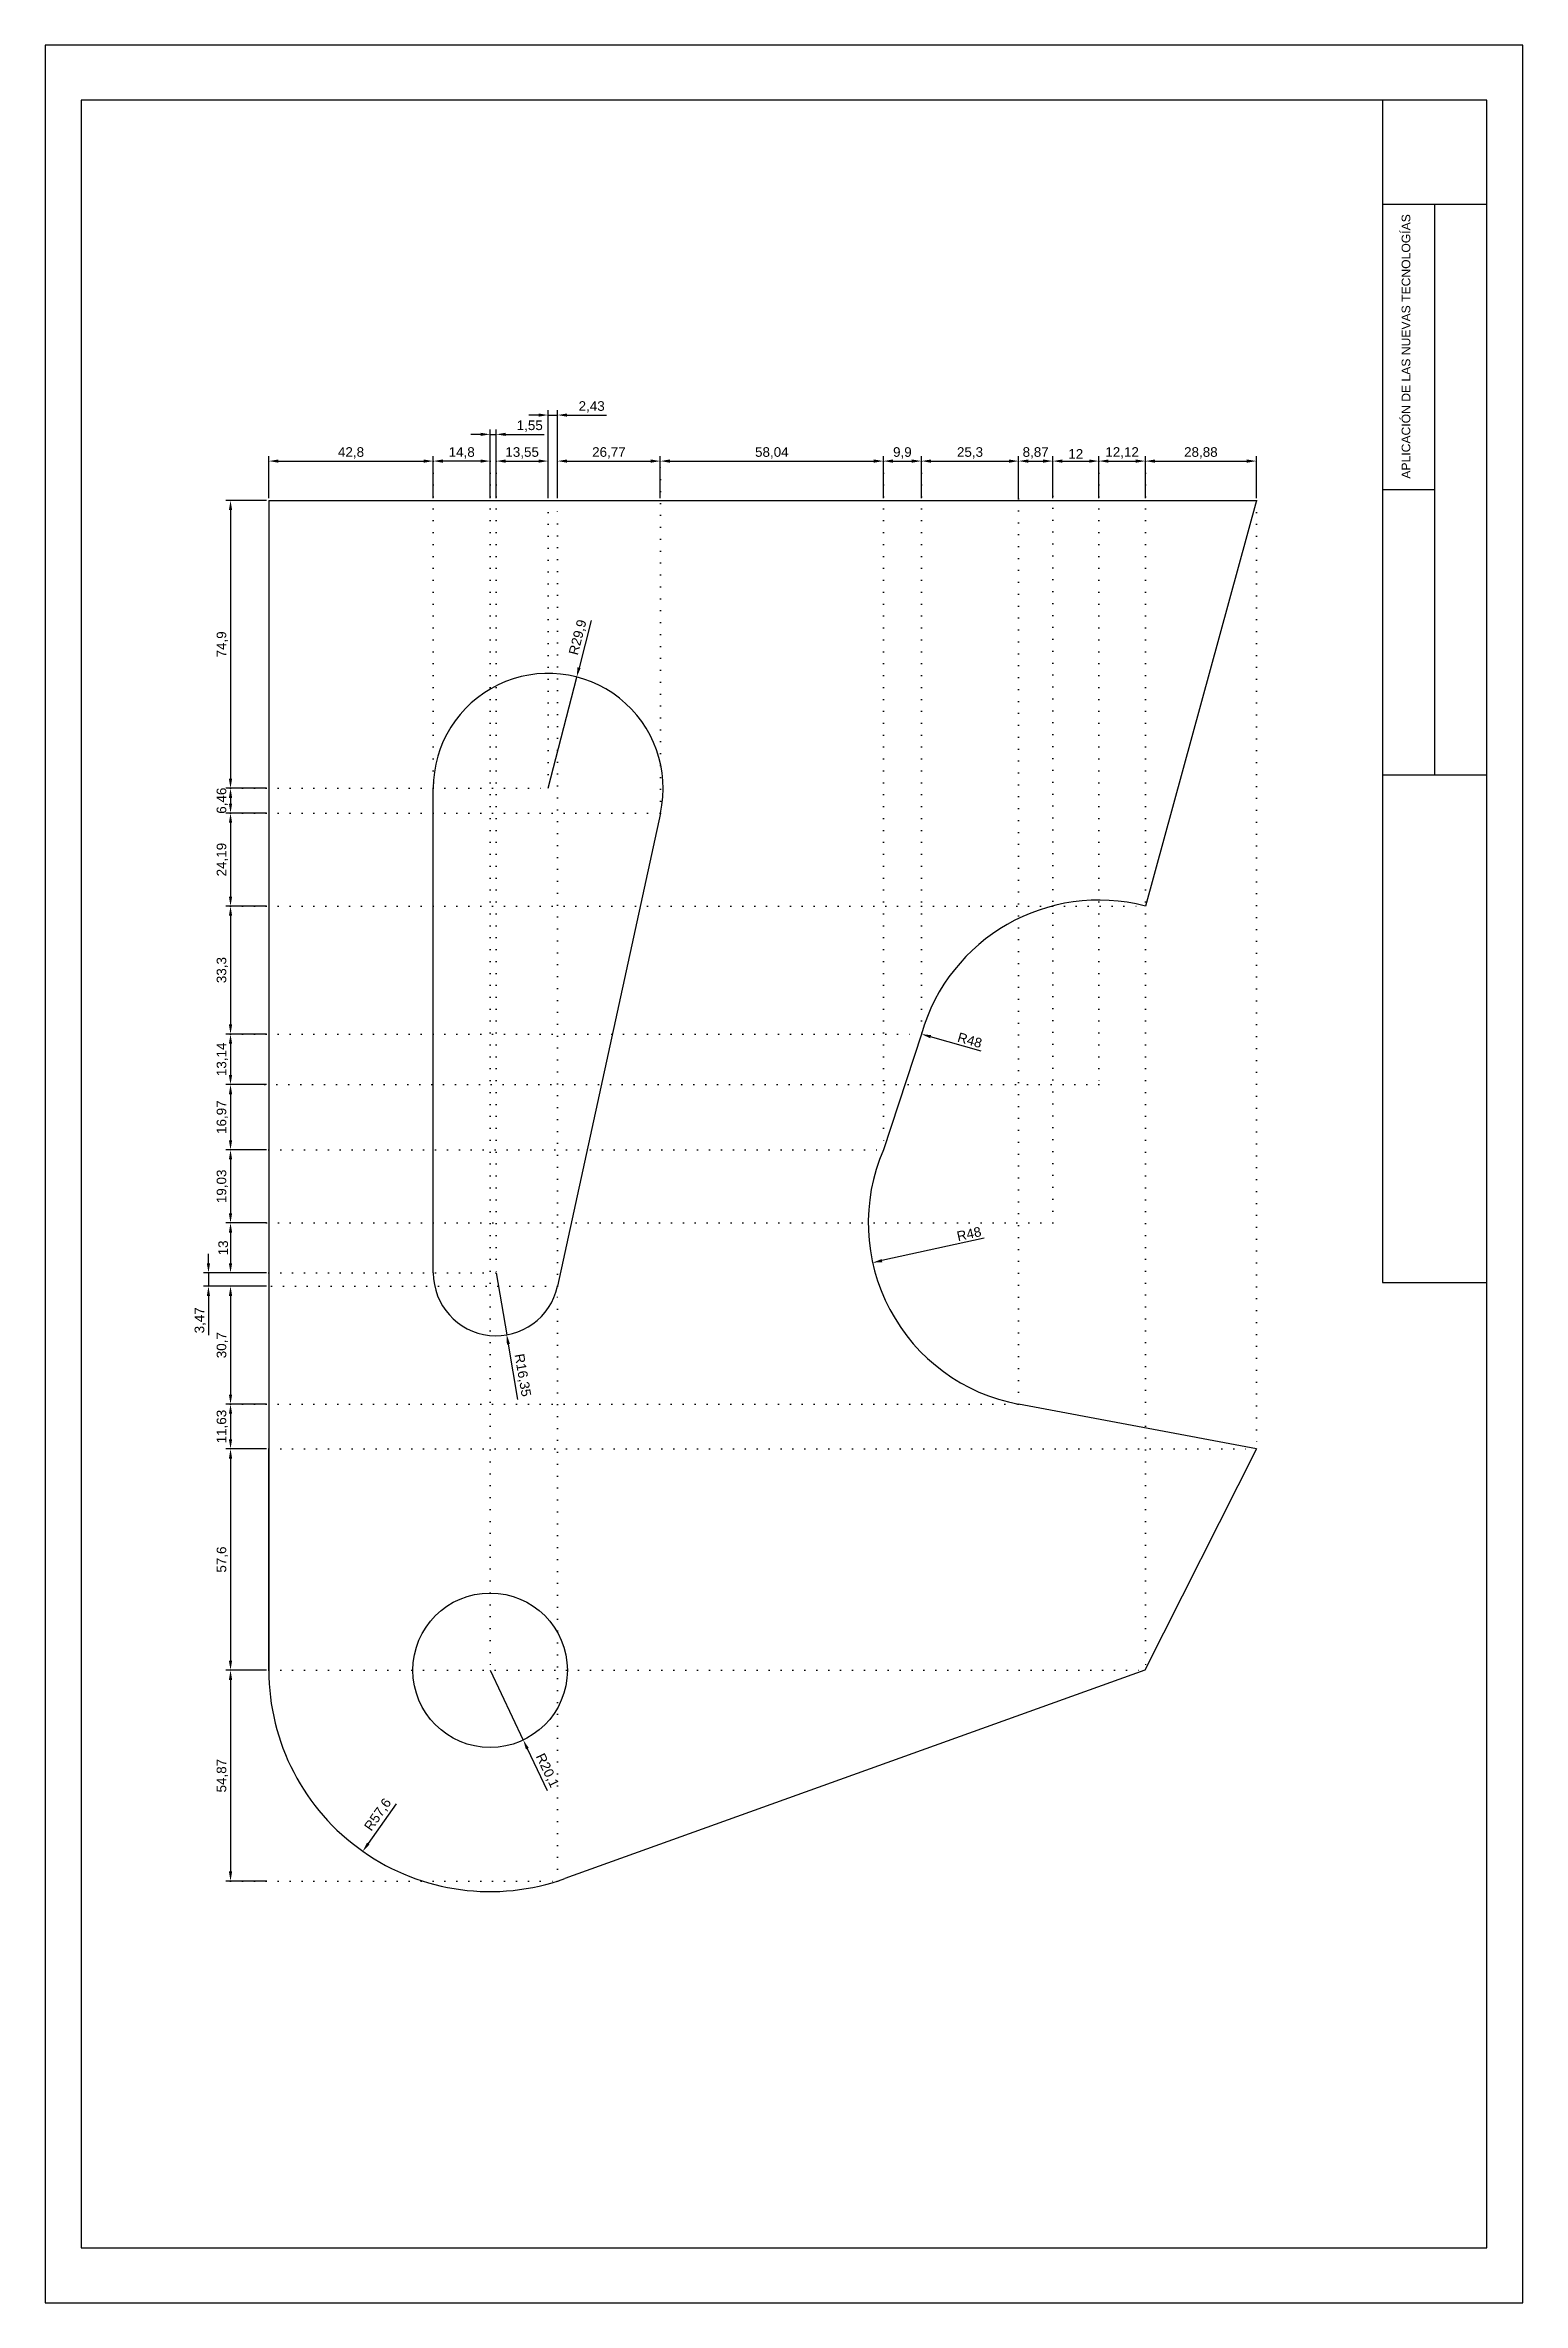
# Model space of a CAD drawing. Header units: millimetres. Extents: x -58 to 326, y -107 to 480.
import ezdxf

# ---------------------------------------------------------------- set-up
doc = ezdxf.new("R2010")
doc.units = ezdxf.units.MM
doc.linetypes.add('ACAD_ISO07W100', pattern=[3, 0, -3])
doc.layers.add('CotasInc', color=7, linetype='Continuous')
doc.styles.get("Standard").update_dxf_attribs({"font": 'arial.ttf'})
doc.dimstyles.new('ISO-25', dxfattribs={"dimtxt": 2.5, "dimasz": 2.5, "dimexe": 1.25, "dimexo": 0.625, "dimtad": 1, "dimtxsty": 'Standard', "dimcen": 2.5, "dimadec": 0, "dimazin": 0, "dimtfac": 1, "dimtmove": 0, "dimatfit": 3, "dimfxl": 1, "dimarcsym": 0})

# ---------------------------------------------------------------- blocks, each defined once
blk = doc.blocks.new('*D1')
at = {"color": 0, "lineweight": -2, "transparency": 16777216}
blk.add_line((185.38, 218.72), (172.24, 222.46), dxfattribs=at)
at = {"color": 0, "transparency": 16777216}
blk.add_solid([(172.35, 222.86), (172.13, 222.06), (169.83, 223.14)], dxfattribs=at)
at = {"layer": 'Defpoints', "color": 0, "transparency": 16777216}
for p in [(169.83, 223.14), (216, 210)]:
    blk.add_point(p, dxfattribs=at)
at = {"color": 0, "transparency": 16777216, "insert": (182.43, 221.54), "char_height": 2.5, "attachment_point": 5, "rotation": 344.10759}
blk.add_mtext('R48', dxfattribs=at)
blk = doc.blocks.new('*D2')
at = {"color": 0, "lineweight": -2, "transparency": 16777216}
blk.add_line((186.17, 170.06), (159.57, 164.19), dxfattribs=at)
at = {"color": 0, "transparency": 16777216}
blk.add_solid([(159.48, 164.6), (159.66, 163.79), (157.13, 163.66)], dxfattribs=at)
at = {"layer": 'Defpoints', "color": 0, "transparency": 16777216}
for p in [(204, 174), (157.13, 163.66)]:
    blk.add_point(p, dxfattribs=at)
at = {"color": 0, "transparency": 16777216, "insert": (182.23, 171.14), "char_height": 2.5, "attachment_point": 5, "rotation": 12.44573}
blk.add_mtext('R48', dxfattribs=at)
blk = doc.blocks.new('*D4')
at = {"color": 0, "lineweight": -2, "transparency": 16777216}
for p, q in [((59.15, 161), (61.93, 144.89)), ((64.85, 128.04), (62.36, 142.43))]:
    blk.add_line(p, q, dxfattribs=at)
at = {"color": 0, "transparency": 16777216}
blk.add_solid([(62.77, 142.5), (61.95, 142.35), (61.93, 144.89)], dxfattribs=at)
at = {"layer": 'Defpoints', "color": 0, "transparency": 16777216}
for p in [(59.15, 161), (61.93, 144.89)]:
    blk.add_point(p, dxfattribs=at)
at = {"color": 0, "transparency": 16777216, "insert": (65.91, 134.36), "char_height": 2.5, "attachment_point": 5, "rotation": 279.80404}
blk.add_mtext('R16,35', dxfattribs=at)
blk = doc.blocks.new('*D5')
at = {"color": 0, "lineweight": -2, "transparency": 16777216}
blk.add_line((33.17, 22.87), (25.9, 12.53), dxfattribs=at)
at = {"color": 0, "transparency": 16777216}
blk.add_solid([(25.56, 12.77), (26.24, 12.29), (24.46, 10.49)], dxfattribs=at)
at = {"layer": 'Defpoints', "color": 0, "transparency": 16777216}
for p in [(57.6, 57.6), (24.46, 10.49)]:
    blk.add_point(p, dxfattribs=at)
at = {"color": 0, "transparency": 16777216, "insert": (28.51, 19.95), "char_height": 2.5, "attachment_point": 5, "rotation": 54.87839}
blk.add_mtext('R57,6', dxfattribs=at)
blk = doc.blocks.new('*D7')
at = {"layer": 'CotasInc', "color": 0, "lineweight": -2, "transparency": 16777216}
for p, q in [((0, 362.62), (0, 373.5)), ((2.5, 372.25), (40.3, 372.25)), ((42.8, 362.62), (42.8, 373.5))]:
    blk.add_line(p, q, dxfattribs=at)
at = {"layer": 'CotasInc', "color": 0, "transparency": 16777216}
for points in [[(2.5, 372.67), (2.5, 371.83), (0, 372.25)], [(40.3, 372.67), (40.3, 371.83), (42.8, 372.25)]]:
    blk.add_solid(points, dxfattribs=at)
at = {"layer": 'Defpoints', "color": 0, "transparency": 16777216}
for p in [(42.8, 372.25), (0, 362), (42.8, 362)]:
    blk.add_point(p, dxfattribs=at)
at = {"layer": 'CotasInc', "color": 0, "transparency": 16777216, "insert": (21.4, 374.38), "char_height": 2.5, "attachment_point": 5}
blk.add_mtext('42,8', dxfattribs=at)
blk = doc.blocks.new('*D9')
at = {"layer": 'CotasInc', "color": 0, "lineweight": -2, "transparency": 16777216}
for p, q in [((59.15, 362.62), (59.15, 373.5)), ((61.65, 372.25), (70.2, 372.25)), ((72.7, 362.62), (72.7, 373.5))]:
    blk.add_line(p, q, dxfattribs=at)
at = {"layer": 'CotasInc', "color": 0, "transparency": 16777216}
for points in [[(61.65, 372.67), (61.65, 371.83), (59.15, 372.25)], [(70.2, 372.67), (70.2, 371.83), (72.7, 372.25)]]:
    blk.add_solid(points, dxfattribs=at)
at = {"layer": 'Defpoints', "color": 0, "transparency": 16777216}
for p in [(72.7, 372.25), (59.15, 362), (72.7, 362)]:
    blk.add_point(p, dxfattribs=at)
at = {"layer": 'CotasInc', "color": 0, "transparency": 16777216, "insert": (65.93, 374.38), "char_height": 2.5, "attachment_point": 5}
blk.add_mtext('13,55', dxfattribs=at)
blk = doc.blocks.new('*D11')
at = {"layer": 'CotasInc', "color": 0, "lineweight": -2, "transparency": 16777216}
for p, q in [((101.89, 362.62), (101.89, 373.5)), ((104.39, 372.25), (157.43, 372.25)), ((159.93, 362.62), (159.93, 373.5))]:
    blk.add_line(p, q, dxfattribs=at)
at = {"layer": 'CotasInc', "color": 0, "transparency": 16777216}
for points in [[(104.39, 372.67), (104.39, 371.83), (101.89, 372.25)], [(157.43, 372.67), (157.43, 371.83), (159.93, 372.25)]]:
    blk.add_solid(points, dxfattribs=at)
at = {"layer": 'Defpoints', "color": 0, "transparency": 16777216}
for p in [(159.93, 372.25), (101.89, 362), (159.93, 362)]:
    blk.add_point(p, dxfattribs=at)
at = {"layer": 'CotasInc', "color": 0, "transparency": 16777216, "insert": (130.91, 374.38), "char_height": 2.5, "attachment_point": 5}
blk.add_mtext('58,04', dxfattribs=at)
blk = doc.blocks.new('*D12')
at = {"layer": 'CotasInc', "color": 0, "lineweight": -2, "transparency": 16777216}
for p, q in [((159.93, 362.62), (159.93, 373.5)), ((162.43, 372.25), (167.33, 372.25)), ((169.83, 362.62), (169.83, 373.5))]:
    blk.add_line(p, q, dxfattribs=at)
at = {"layer": 'CotasInc', "color": 0, "transparency": 16777216}
for points in [[(162.43, 372.67), (162.43, 371.83), (159.93, 372.25)], [(167.33, 372.67), (167.33, 371.83), (169.83, 372.25)]]:
    blk.add_solid(points, dxfattribs=at)
at = {"layer": 'Defpoints', "color": 0, "transparency": 16777216}
for p in [(169.83, 372.25), (159.93, 362), (169.83, 362)]:
    blk.add_point(p, dxfattribs=at)
at = {"layer": 'CotasInc', "color": 0, "transparency": 16777216, "insert": (164.88, 374.38), "char_height": 2.5, "attachment_point": 5}
blk.add_mtext('9,9', dxfattribs=at)
blk = doc.blocks.new('*D14')
at = {"layer": 'CotasInc', "color": 0, "lineweight": -2, "transparency": 16777216}
for p, q in [((216, 362.62), (216, 373.5)), ((218.5, 372.25), (225.62, 372.25)), ((228.12, 362.62), (228.12, 373.5))]:
    blk.add_line(p, q, dxfattribs=at)
at = {"layer": 'CotasInc', "color": 0, "transparency": 16777216}
for points in [[(218.5, 372.67), (218.5, 371.83), (216, 372.25)], [(225.62, 372.67), (225.62, 371.83), (228.12, 372.25)]]:
    blk.add_solid(points, dxfattribs=at)
at = {"layer": 'Defpoints', "color": 0, "transparency": 16777216}
for p in [(228.12, 372.25), (216, 362), (228.12, 362)]:
    blk.add_point(p, dxfattribs=at)
at = {"layer": 'CotasInc', "color": 0, "transparency": 16777216, "insert": (222.06, 374.38), "char_height": 2.5, "attachment_point": 5}
blk.add_mtext('12,12', dxfattribs=at)
blk = doc.blocks.new('*D15')
at = {"layer": 'CotasInc', "color": 0, "lineweight": -2, "transparency": 16777216}
for p, q in [((228.12, 362.62), (228.12, 373.5)), ((230.62, 372.25), (254.5, 372.25)), ((257, 362.62), (257, 373.5))]:
    blk.add_line(p, q, dxfattribs=at)
at = {"layer": 'CotasInc', "color": 0, "transparency": 16777216}
for points in [[(230.62, 372.67), (230.62, 371.83), (228.12, 372.25)], [(254.5, 372.67), (254.5, 371.83), (257, 372.25)]]:
    blk.add_solid(points, dxfattribs=at)
at = {"layer": 'Defpoints', "color": 0, "transparency": 16777216}
for p in [(257, 372.25), (228.12, 362), (257, 362)]:
    blk.add_point(p, dxfattribs=at)
at = {"layer": 'CotasInc', "color": 0, "transparency": 16777216, "insert": (242.56, 374.38), "char_height": 2.5, "attachment_point": 5}
blk.add_mtext('28,88', dxfattribs=at)
blk = doc.blocks.new('*D20')
at = {"layer": 'CotasInc', "color": 0, "lineweight": -2, "transparency": 16777216}
for p, q in [((-0.63, 362), (-11.21, 362)), ((-9.96, 359.5), (-9.96, 289.6)), ((-0.63, 287.1), (-11.21, 287.1))]:
    blk.add_line(p, q, dxfattribs=at)
at = {"layer": 'CotasInc', "color": 0, "transparency": 16777216}
for points in [[(-10.38, 359.5), (-9.54, 359.5), (-9.96, 362)], [(-10.38, 289.6), (-9.54, 289.6), (-9.96, 287.1)]]:
    blk.add_solid(points, dxfattribs=at)
at = {"layer": 'Defpoints', "color": 0, "transparency": 16777216}
for p in [(0, 362), (-9.96, 287.1), (0, 287.1)]:
    blk.add_point(p, dxfattribs=at)
at = {"layer": 'CotasInc', "color": 0, "transparency": 16777216, "insert": (-12.09, 324.55), "char_height": 2.5, "attachment_point": 5, "rotation": 90}
blk.add_mtext('74,9', dxfattribs=at)
blk = doc.blocks.new('*D21')
at = {"layer": 'CotasInc', "color": 0, "lineweight": -2, "transparency": 16777216}
for p, q in [((-0.63, 287.1), (-11.21, 287.1)), ((-9.96, 284.6), (-9.96, 283.14)), ((-0.63, 280.64), (-11.21, 280.64))]:
    blk.add_line(p, q, dxfattribs=at)
at = {"layer": 'CotasInc', "color": 0, "transparency": 16777216}
for points in [[(-10.38, 284.6), (-9.54, 284.6), (-9.96, 287.1)], [(-10.38, 283.14), (-9.54, 283.14), (-9.96, 280.64)]]:
    blk.add_solid(points, dxfattribs=at)
at = {"layer": 'Defpoints', "color": 0, "transparency": 16777216}
for p in [(0, 287.1), (-9.96, 280.64), (0, 280.64)]:
    blk.add_point(p, dxfattribs=at)
at = {"layer": 'CotasInc', "color": 0, "transparency": 16777216, "insert": (-12.09, 283.87), "char_height": 2.5, "attachment_point": 5, "rotation": 90}
blk.add_mtext('6,46', dxfattribs=at)
blk = doc.blocks.new('*D22')
at = {"layer": 'CotasInc', "color": 0, "lineweight": -2, "transparency": 16777216}
for p, q in [((-0.63, 280.64), (-11.21, 280.64)), ((-9.96, 278.14), (-9.96, 258.94)), ((-0.63, 256.44), (-11.21, 256.44))]:
    blk.add_line(p, q, dxfattribs=at)
at = {"layer": 'CotasInc', "color": 0, "transparency": 16777216}
for points in [[(-10.38, 278.14), (-9.54, 278.14), (-9.96, 280.64)], [(-10.38, 258.94), (-9.54, 258.94), (-9.96, 256.44)]]:
    blk.add_solid(points, dxfattribs=at)
at = {"layer": 'Defpoints', "color": 0, "transparency": 16777216}
for p in [(0, 280.64), (-9.96, 256.44), (0, 256.44)]:
    blk.add_point(p, dxfattribs=at)
at = {"layer": 'CotasInc', "color": 0, "transparency": 16777216, "insert": (-12.09, 268.54), "char_height": 2.5, "attachment_point": 5, "rotation": 90}
blk.add_mtext('24,19', dxfattribs=at)
blk = doc.blocks.new('*D23')
at = {"layer": 'CotasInc', "color": 0, "lineweight": -2, "transparency": 16777216}
for p, q in [((-0.63, 256.44), (-11.21, 256.44)), ((-9.96, 253.94), (-9.96, 225.64)), ((-0.63, 223.14), (-11.21, 223.14))]:
    blk.add_line(p, q, dxfattribs=at)
at = {"layer": 'CotasInc', "color": 0, "transparency": 16777216}
for points in [[(-10.38, 253.94), (-9.54, 253.94), (-9.96, 256.44)], [(-10.38, 225.64), (-9.54, 225.64), (-9.96, 223.14)]]:
    blk.add_solid(points, dxfattribs=at)
at = {"layer": 'Defpoints', "color": 0, "transparency": 16777216}
for p in [(0, 256.44), (-9.96, 223.14), (0, 223.14)]:
    blk.add_point(p, dxfattribs=at)
at = {"layer": 'CotasInc', "color": 0, "transparency": 16777216, "insert": (-12.09, 239.79), "char_height": 2.5, "attachment_point": 5, "rotation": 90}
blk.add_mtext('33,3', dxfattribs=at)
blk = doc.blocks.new('*D27')
at = {"layer": 'CotasInc', "color": 0, "lineweight": -2, "transparency": 16777216}
for p, q in [((-0.63, 126.83), (-11.21, 126.83)), ((-9.96, 124.33), (-9.96, 117.7)), ((-0.63, 115.2), (-11.21, 115.2))]:
    blk.add_line(p, q, dxfattribs=at)
at = {"layer": 'CotasInc', "color": 0, "transparency": 16777216}
for points in [[(-10.38, 124.33), (-9.54, 124.33), (-9.96, 126.83)], [(-10.38, 117.7), (-9.54, 117.7), (-9.96, 115.2)]]:
    blk.add_solid(points, dxfattribs=at)
at = {"layer": 'Defpoints', "color": 0, "transparency": 16777216}
for p in [(0, 126.83), (-9.96, 115.2), (0, 115.2)]:
    blk.add_point(p, dxfattribs=at)
at = {"layer": 'CotasInc', "color": 0, "transparency": 16777216, "insert": (-12.09, 121.01), "char_height": 2.5, "attachment_point": 5, "rotation": 90}
blk.add_mtext('11,63', dxfattribs=at)
blk = doc.blocks.new('*D28')
at = {"layer": 'CotasInc', "color": 0, "lineweight": -2, "transparency": 16777216}
for p, q in [((-0.63, 115.2), (-11.21, 115.2)), ((-9.96, 112.7), (-9.96, 60.1)), ((-0.63, 57.6), (-11.21, 57.6))]:
    blk.add_line(p, q, dxfattribs=at)
at = {"layer": 'CotasInc', "color": 0, "transparency": 16777216}
for points in [[(-10.38, 112.7), (-9.54, 112.7), (-9.96, 115.2)], [(-10.38, 60.1), (-9.54, 60.1), (-9.96, 57.6)]]:
    blk.add_solid(points, dxfattribs=at)
at = {"layer": 'Defpoints', "color": 0, "transparency": 16777216}
for p in [(0, 115.2), (-9.96, 57.6), (0, 57.6)]:
    blk.add_point(p, dxfattribs=at)
at = {"layer": 'CotasInc', "color": 0, "transparency": 16777216, "insert": (-12.09, 86.4), "char_height": 2.5, "attachment_point": 5, "rotation": 90}
blk.add_mtext('57,6', dxfattribs=at)
blk = doc.blocks.new('*D59')
at = {"color": 0, "lineweight": -2, "transparency": 16777216}
for p, q in [((83.89, 330.73), (80.75, 318.48)), ((72.7, 287.1), (80.13, 316.06))]:
    blk.add_line(p, q, dxfattribs=at)
at = {"color": 0, "transparency": 16777216}
blk.add_solid([(80.34, 318.59), (81.15, 318.38), (80.13, 316.06)], dxfattribs=at)
at = {"layer": 'Defpoints', "color": 0, "transparency": 16777216}
for p in [(80.13, 316.06), (72.7, 287.1)]:
    blk.add_point(p, dxfattribs=at)
at = {"color": 0, "transparency": 16777216, "insert": (80.57, 326.35), "char_height": 2.5, "attachment_point": 5, "rotation": 75.62048}
blk.add_mtext('R29,9', dxfattribs=at)
blk = doc.blocks.new('*D60')
at = {"color": 0, "lineweight": -2, "transparency": 16777216}
for p, q in [((57.6, 57.6), (66.22, 39.44)), ((72.5, 26.2), (67.29, 37.18))]:
    blk.add_line(p, q, dxfattribs=at)
at = {"color": 0, "transparency": 16777216}
blk.add_solid([(67.66, 37.36), (66.91, 37), (66.22, 39.44)], dxfattribs=at)
at = {"layer": 'Defpoints', "color": 0, "transparency": 16777216}
for p in [(57.6, 57.6), (66.22, 39.44)]:
    blk.add_point(p, dxfattribs=at)
at = {"color": 0, "transparency": 16777216, "insert": (72.35, 31.47), "char_height": 2.5, "attachment_point": 5, "rotation": 295.38133}
blk.add_mtext('R20,1', dxfattribs=at)
blk = doc.blocks.new('*D61')
at = {"layer": 'CotasInc', "color": 0, "lineweight": -2, "transparency": 16777216}
for p, q in [((42.8, 372.87), (42.8, 373.5)), ((55.1, 372.25), (45.3, 372.25)), ((57.6, 362.62), (57.6, 373.5))]:
    blk.add_line(p, q, dxfattribs=at)
at = {"layer": 'CotasInc', "color": 0, "transparency": 16777216}
for points in [[(45.3, 372.67), (45.3, 371.83), (42.8, 372.25)], [(55.1, 372.67), (55.1, 371.83), (57.6, 372.25)]]:
    blk.add_solid(points, dxfattribs=at)
at = {"layer": 'Defpoints', "color": 0, "transparency": 16777216}
for p in [(42.8, 372.25), (42.8, 372.25), (57.6, 362)]:
    blk.add_point(p, dxfattribs=at)
at = {"layer": 'CotasInc', "color": 0, "transparency": 16777216, "insert": (50.2, 374.38), "char_height": 2.5, "attachment_point": 5}
blk.add_mtext('14,8', dxfattribs=at)
blk = doc.blocks.new('*D62')
at = {"layer": 'CotasInc', "color": 0, "lineweight": -2, "transparency": 16777216}
for p, q in [((55.1, 379.2), (52.6, 379.2)), ((57.6, 372.87), (57.6, 380.45)), ((57.6, 379.2), (59.15, 379.2)), ((59.15, 372.87), (59.15, 380.45)), ((61.65, 379.2), (71.68, 379.2))]:
    blk.add_line(p, q, dxfattribs=at)
at = {"layer": 'CotasInc', "color": 0, "transparency": 16777216}
for points in [[(55.1, 379.62), (55.1, 378.79), (57.6, 379.2)], [(61.65, 379.62), (61.65, 378.79), (59.15, 379.2)]]:
    blk.add_solid(points, dxfattribs=at)
at = {"layer": 'Defpoints', "color": 0, "transparency": 16777216}
for p in [(59.15, 379.2), (57.6, 372.25), (59.15, 372.25)]:
    blk.add_point(p, dxfattribs=at)
at = {"layer": 'CotasInc', "color": 0, "transparency": 16777216, "insert": (67.91, 381.33), "char_height": 2.5, "attachment_point": 5}
blk.add_mtext('1,55', dxfattribs=at)
blk = doc.blocks.new('*D63')
at = {"layer": 'CotasInc', "color": 0, "lineweight": -2, "transparency": 16777216}
for p, q in [((70.2, 384.23), (67.7, 384.23)), ((72.7, 372.87), (72.7, 385.48)), ((72.7, 384.23), (75.13, 384.23)), ((75.13, 362.62), (75.13, 385.48)), ((77.63, 384.23), (87.91, 384.23))]:
    blk.add_line(p, q, dxfattribs=at)
at = {"layer": 'CotasInc', "color": 0, "transparency": 16777216}
for points in [[(70.2, 384.64), (70.2, 383.81), (72.7, 384.23)], [(77.63, 384.64), (77.63, 383.81), (75.13, 384.23)]]:
    blk.add_solid(points, dxfattribs=at)
at = {"layer": 'Defpoints', "color": 0, "transparency": 16777216}
for p in [(75.13, 384.23), (72.7, 372.25), (75.13, 362)]:
    blk.add_point(p, dxfattribs=at)
at = {"layer": 'CotasInc', "color": 0, "transparency": 16777216, "insert": (84.02, 386.35), "char_height": 2.5, "attachment_point": 5}
blk.add_mtext('2,43', dxfattribs=at)
blk = doc.blocks.new('*D64')
at = {"layer": 'CotasInc', "color": 0, "lineweight": -2, "transparency": 16777216}
for p, q in [((75.13, 362.62), (75.13, 373.5)), ((77.63, 372.25), (99.39, 372.25)), ((101.89, 372.87), (101.89, 373.5))]:
    blk.add_line(p, q, dxfattribs=at)
at = {"layer": 'CotasInc', "color": 0, "transparency": 16777216}
for points in [[(77.63, 372.67), (77.63, 371.83), (75.13, 372.25)], [(99.39, 372.67), (99.39, 371.83), (101.89, 372.25)]]:
    blk.add_solid(points, dxfattribs=at)
at = {"layer": 'Defpoints', "color": 0, "transparency": 16777216}
for p in [(101.89, 372.25), (101.89, 372.25), (75.13, 362)]:
    blk.add_point(p, dxfattribs=at)
at = {"layer": 'CotasInc', "color": 0, "transparency": 16777216, "insert": (88.51, 374.38), "char_height": 2.5, "attachment_point": 5}
blk.add_mtext('26,77', dxfattribs=at)
blk = doc.blocks.new('*D65')
at = {"layer": 'CotasInc', "color": 0, "lineweight": -2, "transparency": 16777216}
for p, q in [((-0.63, 57.6), (-11.21, 57.6)), ((-9.96, 55.1), (-9.96, 5.23)), ((-0.55, 2.73), (-11.21, 2.73))]:
    blk.add_line(p, q, dxfattribs=at)
at = {"layer": 'CotasInc', "color": 0, "transparency": 16777216}
for points in [[(-10.38, 55.1), (-9.54, 55.1), (-9.96, 57.6)], [(-10.38, 5.23), (-9.54, 5.23), (-9.96, 2.73)]]:
    blk.add_solid(points, dxfattribs=at)
at = {"layer": 'Defpoints', "color": 0, "transparency": 16777216}
for p in [(0, 57.6), (-9.96, 2.73), (0.08, 2.73)]:
    blk.add_point(p, dxfattribs=at)
at = {"layer": 'CotasInc', "color": 0, "transparency": 16777216, "insert": (-12.09, 30.17), "char_height": 2.5, "attachment_point": 5, "rotation": 90}
blk.add_mtext('54,87', dxfattribs=at)
blk = doc.blocks.new('*D66')
at = {"layer": 'CotasInc', "color": 0, "lineweight": -2, "transparency": 16777216}
for p, q in [((169.83, 372.87), (169.83, 373.5)), ((172.33, 372.25), (192.63, 372.25)), ((195.13, 362.62), (195.13, 373.5))]:
    blk.add_line(p, q, dxfattribs=at)
at = {"layer": 'CotasInc', "color": 0, "transparency": 16777216}
for points in [[(172.33, 372.67), (172.33, 371.83), (169.83, 372.25)], [(192.63, 372.67), (192.63, 371.83), (195.13, 372.25)]]:
    blk.add_solid(points, dxfattribs=at)
at = {"layer": 'Defpoints', "color": 0, "transparency": 16777216}
for p in [(169.83, 372.25), (195.13, 372.25), (195.13, 362)]:
    blk.add_point(p, dxfattribs=at)
at = {"layer": 'CotasInc', "color": 0, "transparency": 16777216, "insert": (182.48, 374.38), "char_height": 2.5, "attachment_point": 5}
blk.add_mtext('25,3', dxfattribs=at)
blk = doc.blocks.new('*D68')
at = {"layer": 'CotasInc', "color": 0, "lineweight": -2, "transparency": 16777216}
for p, q in [((195.13, 372.87), (195.13, 373.5)), ((197.63, 372.25), (201.5, 372.25)), ((204, 362.62), (204, 373.5))]:
    blk.add_line(p, q, dxfattribs=at)
at = {"layer": 'CotasInc', "color": 0, "transparency": 16777216}
for points in [[(197.63, 372.67), (197.63, 371.83), (195.13, 372.25)], [(201.5, 372.67), (201.5, 371.83), (204, 372.25)]]:
    blk.add_solid(points, dxfattribs=at)
at = {"layer": 'Defpoints', "color": 0, "transparency": 16777216}
for p in [(195.13, 372.25), (204, 372.25), (204, 362)]:
    blk.add_point(p, dxfattribs=at)
at = {"layer": 'CotasInc', "color": 0, "transparency": 16777216, "insert": (199.57, 374.38), "char_height": 2.5, "attachment_point": 5}
blk.add_mtext('8,87', dxfattribs=at)
blk = doc.blocks.new('*D69')
at = {"layer": 'CotasInc', "color": 0, "lineweight": -2, "transparency": 16777216}
for p, q in [((204, 372.87), (204, 373.5)), ((206.5, 372.25), (213.5, 372.25)), ((216, 372.87), (216, 373.5))]:
    blk.add_line(p, q, dxfattribs=at)
at = {"layer": 'CotasInc', "color": 0, "transparency": 16777216}
for points in [[(206.5, 372.67), (206.5, 371.83), (204, 372.25)], [(213.5, 372.67), (213.5, 371.83), (216, 372.25)]]:
    blk.add_solid(points, dxfattribs=at)
at = {"layer": 'Defpoints', "color": 0, "transparency": 16777216}
for p in [(204, 372.25), (216, 372.25), (216, 372.25)]:
    blk.add_point(p, dxfattribs=at)
at = {"layer": 'CotasInc', "color": 0, "transparency": 16777216, "insert": (210, 374.13), "char_height": 2.5, "attachment_point": 5}
blk.add_mtext('12', dxfattribs=at)
blk = doc.blocks.new('*D70')
at = {"layer": 'CotasInc', "color": 0, "lineweight": -2, "transparency": 16777216}
for p, q in [((-10.58, 223.14), (-11.21, 223.14)), ((-9.96, 220.64), (-9.96, 212.5)), ((-0.63, 210), (-11.21, 210))]:
    blk.add_line(p, q, dxfattribs=at)
at = {"layer": 'CotasInc', "color": 0, "transparency": 16777216}
for points in [[(-10.38, 220.64), (-9.54, 220.64), (-9.96, 223.14)], [(-10.38, 212.5), (-9.54, 212.5), (-9.96, 210)]]:
    blk.add_solid(points, dxfattribs=at)
at = {"layer": 'Defpoints', "color": 0, "transparency": 16777216}
for p in [(-9.96, 223.14), (-9.96, 210), (0, 210)]:
    blk.add_point(p, dxfattribs=at)
at = {"layer": 'CotasInc', "color": 0, "transparency": 16777216, "insert": (-12.09, 216.57), "char_height": 2.5, "attachment_point": 5, "rotation": 90}
blk.add_mtext('13,14', dxfattribs=at)
blk = doc.blocks.new('*D71')
at = {"layer": 'CotasInc', "color": 0, "lineweight": -2, "transparency": 16777216}
for p, q in [((-10.58, 210), (-11.21, 210)), ((-9.96, 207.5), (-9.96, 195.53)), ((-0.63, 193.03), (-11.21, 193.03))]:
    blk.add_line(p, q, dxfattribs=at)
at = {"layer": 'CotasInc', "color": 0, "transparency": 16777216}
for points in [[(-10.38, 207.5), (-9.54, 207.5), (-9.96, 210)], [(-10.38, 195.53), (-9.54, 195.53), (-9.96, 193.03)]]:
    blk.add_solid(points, dxfattribs=at)
at = {"layer": 'Defpoints', "color": 0, "transparency": 16777216}
for p in [(-9.96, 210), (-9.96, 193.03), (0, 193.03)]:
    blk.add_point(p, dxfattribs=at)
at = {"layer": 'CotasInc', "color": 0, "transparency": 16777216, "insert": (-12.09, 201.52), "char_height": 2.5, "attachment_point": 5, "rotation": 90}
blk.add_mtext('16,97', dxfattribs=at)
blk = doc.blocks.new('*D72')
at = {"layer": 'CotasInc', "color": 0, "lineweight": -2, "transparency": 16777216}
for p, q in [((-10.58, 193.03), (-11.21, 193.03)), ((-9.96, 190.53), (-9.96, 176.5)), ((-0.63, 174), (-11.21, 174))]:
    blk.add_line(p, q, dxfattribs=at)
at = {"layer": 'CotasInc', "color": 0, "transparency": 16777216}
for points in [[(-10.38, 190.53), (-9.54, 190.53), (-9.96, 193.03)], [(-10.38, 176.5), (-9.54, 176.5), (-9.96, 174)]]:
    blk.add_solid(points, dxfattribs=at)
at = {"layer": 'Defpoints', "color": 0, "transparency": 16777216}
for p in [(-9.96, 193.03), (-9.96, 174), (0, 174)]:
    blk.add_point(p, dxfattribs=at)
at = {"layer": 'CotasInc', "color": 0, "transparency": 16777216, "insert": (-12.09, 183.52), "char_height": 2.5, "attachment_point": 5, "rotation": 90}
blk.add_mtext('19,03', dxfattribs=at)
blk = doc.blocks.new('*D73')
at = {"layer": 'CotasInc', "color": 0, "lineweight": -2, "transparency": 16777216}
for p, q in [((-10.58, 174), (-11.21, 174)), ((-9.96, 171.5), (-9.96, 163.5)), ((-0.63, 161), (-11.21, 161))]:
    blk.add_line(p, q, dxfattribs=at)
at = {"layer": 'CotasInc', "color": 0, "transparency": 16777216}
for points in [[(-10.38, 171.5), (-9.54, 171.5), (-9.96, 174)], [(-10.38, 163.5), (-9.54, 163.5), (-9.96, 161)]]:
    blk.add_solid(points, dxfattribs=at)
at = {"layer": 'Defpoints', "color": 0, "transparency": 16777216}
for p in [(-9.96, 174), (-9.96, 161), (0, 161)]:
    blk.add_point(p, dxfattribs=at)
at = {"layer": 'CotasInc', "color": 0, "transparency": 16777216, "insert": (-11.86, 167.5), "char_height": 2.5, "attachment_point": 5, "rotation": 90}
blk.add_mtext('13', dxfattribs=at)
blk = doc.blocks.new('*D74')
at = {"layer": 'CotasInc', "color": 0, "lineweight": -2, "transparency": 16777216}
for p, q in [((-15.7, 163.5), (-15.7, 166)), ((-10.58, 161), (-16.95, 161)), ((-15.7, 161), (-15.7, 157.53)), ((-0.63, 157.53), (-16.95, 157.53)), ((-15.7, 155.03), (-15.7, 144.78))]:
    blk.add_line(p, q, dxfattribs=at)
at = {"layer": 'CotasInc', "color": 0, "transparency": 16777216}
for points in [[(-16.12, 163.5), (-15.29, 163.5), (-15.7, 161)], [(-16.12, 155.03), (-15.29, 155.03), (-15.7, 157.53)]]:
    blk.add_solid(points, dxfattribs=at)
at = {"layer": 'Defpoints', "color": 0, "transparency": 16777216}
for p in [(-9.96, 161), (-15.7, 157.53), (0, 157.53)]:
    blk.add_point(p, dxfattribs=at)
at = {"layer": 'CotasInc', "color": 0, "transparency": 16777216, "insert": (-17.83, 148.66), "char_height": 2.5, "attachment_point": 5, "rotation": 90}
blk.add_mtext('3,47', dxfattribs=at)
blk = doc.blocks.new('*D75')
at = {"layer": 'CotasInc', "color": 0, "lineweight": -2, "transparency": 16777216}
for p, q in [((-0.63, 157.53), (-11.21, 157.53)), ((-9.96, 155.03), (-9.96, 129.33)), ((-0.63, 126.83), (-11.21, 126.83))]:
    blk.add_line(p, q, dxfattribs=at)
at = {"layer": 'CotasInc', "color": 0, "transparency": 16777216}
for points in [[(-10.38, 155.03), (-9.54, 155.03), (-9.96, 157.53)], [(-10.38, 129.33), (-9.54, 129.33), (-9.96, 126.83)]]:
    blk.add_solid(points, dxfattribs=at)
at = {"layer": 'Defpoints', "color": 0, "transparency": 16777216}
for p in [(0, 157.53), (-9.96, 126.83), (0, 126.83)]:
    blk.add_point(p, dxfattribs=at)
at = {"layer": 'CotasInc', "color": 0, "transparency": 16777216, "insert": (-12.09, 142.18), "char_height": 2.5, "attachment_point": 5, "rotation": 90}
blk.add_mtext('30,7', dxfattribs=at)

msp = doc.modelspace()

# ---------------------------------------------------------------- linework, layer by layer
for p, q in [((316.965, 466.15), (286.965, 466.15)), ((289.822, 466.15), (289.822, 158.531)), ((289.822, 466.15), (289.822, 290.626)), ((316.965, 439.007), (289.822, 439.007)), ((303.393, 439.007), (303.393, 290.626)), ((289.822, 364.817), (303.393, 364.817)), ((0, 362), (228, 362)), ((0, 362), (257, 362)), ((0, 362), (228, 362)), ((0, 362), (0, 210)), ((0, 362), (0, 161)), ((0, 362), (0, 210)), ((0, 362), (0, 174)), ((0, 362), (0, 210)), ((0, 362), (0, 57.6)), ((0, 362), (72.7, 362)), ((0, 362), (0, 161)), ((0, 362), (128.5, 362)), ((257, 362), (228.122, 256.444)), ((289.822, 290.626), (316.965, 290.626)), ((42.8, 161), (42.8, 287.1)), ((101.894, 280.639), (75.127, 157.526)), ((169.835, 223.144), (159.934, 193.031)), ((289.822, 158.531), (316.965, 158.531)), ((257, 115.2), (195.135, 126.826)), ((0, 57.6), (0, 115.2)), ((257, 115.2), (228, 57.6)), ((228, 57.6), (77.07, 3.391))]:
    msp.add_line(p, q)
at = {"linetype": 'ACAD_ISO07W100'}
msp.add_line((75.127, 2.731), (75.127, 157.526), dxfattribs=at)
for points in [[(-58.199, -107.017), (326.349, -107.017), (326.349, 480.486), (-58.199, 480.486)], [(-48.815, -92.681), (316.965, -92.681), (316.965, 466.15), (-48.815, 466.15)]]:
    msp.add_lwpolyline(points, close=True)
msp.add_circle((57.6, 57.6), 20.1)
for centre, radius, start, end in [((72.7, 287.1), 29.9, 347.52066, 180), ((216, 210), 48, 75.372602, 164.107587), ((204, 174), 48, 156.641624, 259.357047), ((59.15, 161), 16.35, 180, 347.733793), ((57.6, 57.6), 57.6, 180, 289.756785)]:
    msp.add_arc(centre, radius, start, end)
at = {"layer": 'CotasInc', "linetype": 'ACAD_ISO07W100'}
for p, q in [((42.8, 372.25), (42.8, 287.1)), ((57.6, 372.25), (57.6, 57.6)), ((59.15, 372.25), (59.15, 161)), ((101.894, 280.639), (101.894, 372.25)), ((159.934, 372.25), (159.934, 193.031)), ((169.835, 372.25), (169.835, 223.144)), ((216, 372.25), (216, 210)), ((228.122, 372.25), (228.122, 57.841)), ((195.135, 126.826), (195.135, 368.572)), ((204, 174), (204, 368.078)), ((72.7, 362), (72.7, 287.1)), ((75.127, 157.526), (75.127, 362)), ((257, 362), (257, 115.2)), ((-9.958, 287.1), (72.7, 287.1)), ((-9.958, 280.639), (101.894, 280.639)), ((-9.958, 256.444), (228.122, 256.444)), ((-9.958, 223.144), (169.835, 223.144)), ((216, 210), (-6.54, 210)), ((0, 193.031), (159.934, 193.031)), ((204, 174), (-5.632, 174)), ((0, 161), (59.15, 161)), ((75.127, 157.526), (-5.28, 157.526)), ((-9.958, 126.826), (195.135, 126.826)), ((0, 115.2), (257, 115.2)), ((0, 57.6), (228, 57.6)), ((-9.958, 2.731), (75.127, 2.731))]:
    msp.add_line(p, q, dxfattribs=at)

# ---------------------------------------------------------------- texts
at = {"insert": (294.801, 367.675), "char_height": 2.2619, "attachment_point": 1, "rotation": 90}
msp.add_mtext_dynamic_manual_height_columns('APLICACIÓN DE LAS NUEVAS TECNOLOGÍAS', width=69.6304, gutter_width=11.31, heights=[2.871], dxfattribs=at)

# ---------------------------------------------------------------- dimensions: what is measured, and where the dimension line sits
for center, mpoint, picture, middle in [((72.7, 287.1), (80.125, 316.063), '*D59', (80.566, 326.347)), ((59.15, 161), (61.934, 144.889), '*D4', (65.912, 134.364)), ((57.6, 57.6), (66.216, 39.44), '*D60', (72.35, 31.474))]:
    dim = msp.add_radius_dim(center=center, mpoint=mpoint, dimstyle='ISO-25')
    dim.commit()
    dim.dimension.update_dxf_attribs({"geometry": picture, "text_midpoint": middle})
for center, mpoint, picture, middle in [((216, 210), (169.835, 223.144), '*D1', (181.908, 219.707)), ((204, 174), (157.128, 163.655), '*D2', (182.637, 169.285)), ((57.6, 57.6), (24.462, 10.487), '*D5', (30.254, 18.721))]:
    dim = msp.add_radius_dim(center=center, mpoint=mpoint, dimstyle='ISO-25')
    dim.commit()
    dim.dimension.update_dxf_attribs({"geometry": picture, "text_midpoint": middle, "dimtype": 164})
at = {"layer": 'CotasInc'}
for base, p1, p2, picture, middle in [((75.127, 384.226), (72.7, 372.25), (75.127, 362), '*D63', (84.02, 386.353)), ((42.8, 372.25), (0, 362), (42.8, 362), '*D7', (21.4, 374.377)), ((42.8, 372.25), (57.6, 362), (42.8, 372.25), '*D61', (50.2, 374.377)), ((72.7, 372.25), (59.15, 362), (72.7, 362), '*D9', (65.925, 374.377)), ((101.894, 372.25), (75.127, 362), (101.894, 372.25), '*D64', (88.51, 374.377)), ((169.835, 372.25), (159.934, 362), (169.835, 362), '*D12', (164.884, 374.377)), ((195.135, 372.25), (169.835, 372.25), (195.135, 362), '*D66', (182.485, 374.377)), ((204, 372.24995), (195.13497, 372.24995), (204, 362), '*D68', (199.56748, 374.37733)), ((228.122, 372.25), (216, 362), (228.122, 362), '*D14', (222.061, 374.377)), ((257, 372.25), (228.122, 362), (257, 362), '*D15', (242.561, 374.377)), ((216, 372.25), (204, 372.25), (216, 372.25), '*D69', (210, 374.13))]:
    dim = msp.add_linear_dim(base=base, p1=p1, p2=p2, dimstyle='ISO-25', dxfattribs=at)
    dim.commit()
    dim.dimension.update_dxf_attribs({"geometry": picture, "text_midpoint": middle})
for base, p1, p2, picture, middle in [((59.15, 379.205), (57.6, 372.25), (59.15, 372.25), '*D62', (67.914, 379.205)), ((159.934, 372.25), (101.894, 362), (159.934, 362), '*D11', (130.914, 372.25))]:
    dim = msp.add_linear_dim(base=base, p1=p1, p2=p2, dimstyle='ISO-25', dxfattribs=at)
    dim.commit()
    dim.dimension.update_dxf_attribs({"geometry": picture, "text_midpoint": middle, "dimtype": 160})
for base, p1, p2, picture, middle in [((-9.958, 287.1), (0, 362), (0, 287.1), '*D20', (-12.086, 324.55)), ((-9.9584, 256.4442), (0, 280.639), (0, 256.4442), '*D22', (-12.0858, 268.5416)), ((-9.958, 223.144), (0, 256.444), (0, 223.144), '*D23', (-12.086, 239.794)), ((-9.958, 210), (-9.958, 223.144), (0, 210), '*D70', (-12.086, 216.572)), ((-9.958, 193.031), (-9.958, 210), (0, 193.031), '*D71', (-12.086, 201.516)), ((-9.958, 174), (-9.958, 193.031), (0, 174), '*D72', (-12.086, 183.516)), ((-9.958, 161), (-9.958, 174), (0, 161), '*D73', (-11.861, 167.5)), ((-15.704, 157.526), (-9.958, 161), (0, 157.526), '*D74', (-17.831, 148.655)), ((-9.958, 126.826), (0, 157.526), (0, 126.826), '*D75', (-12.086, 142.176)), ((-9.958, 115.2), (0, 126.826), (0, 115.2), '*D27', (-12.086, 121.013)), ((-9.958, 57.6), (0, 115.2), (0, 57.6), '*D28', (-12.086, 86.4)), ((-9.958, 2.731), (0, 57.6), (0.077, 2.731), '*D65', (-12.086, 30.166))]:
    dim = msp.add_linear_dim(base=base, p1=p1, p2=p2, angle=90, dimstyle='ISO-25', dxfattribs=at)
    dim.commit()
    dim.dimension.update_dxf_attribs({"geometry": picture, "text_midpoint": middle})
dim = msp.add_linear_dim(base=(-9.958, 280.639), p1=(0, 287.1), p2=(0, 280.639), angle=90, dimstyle='ISO-25', dxfattribs=at)
dim.commit()
dim.dimension.update_dxf_attribs({"geometry": '*D21', "text_midpoint": (-9.958, 283.869), "dimtype": 160})

doc.saveas('drawing.dxf')
